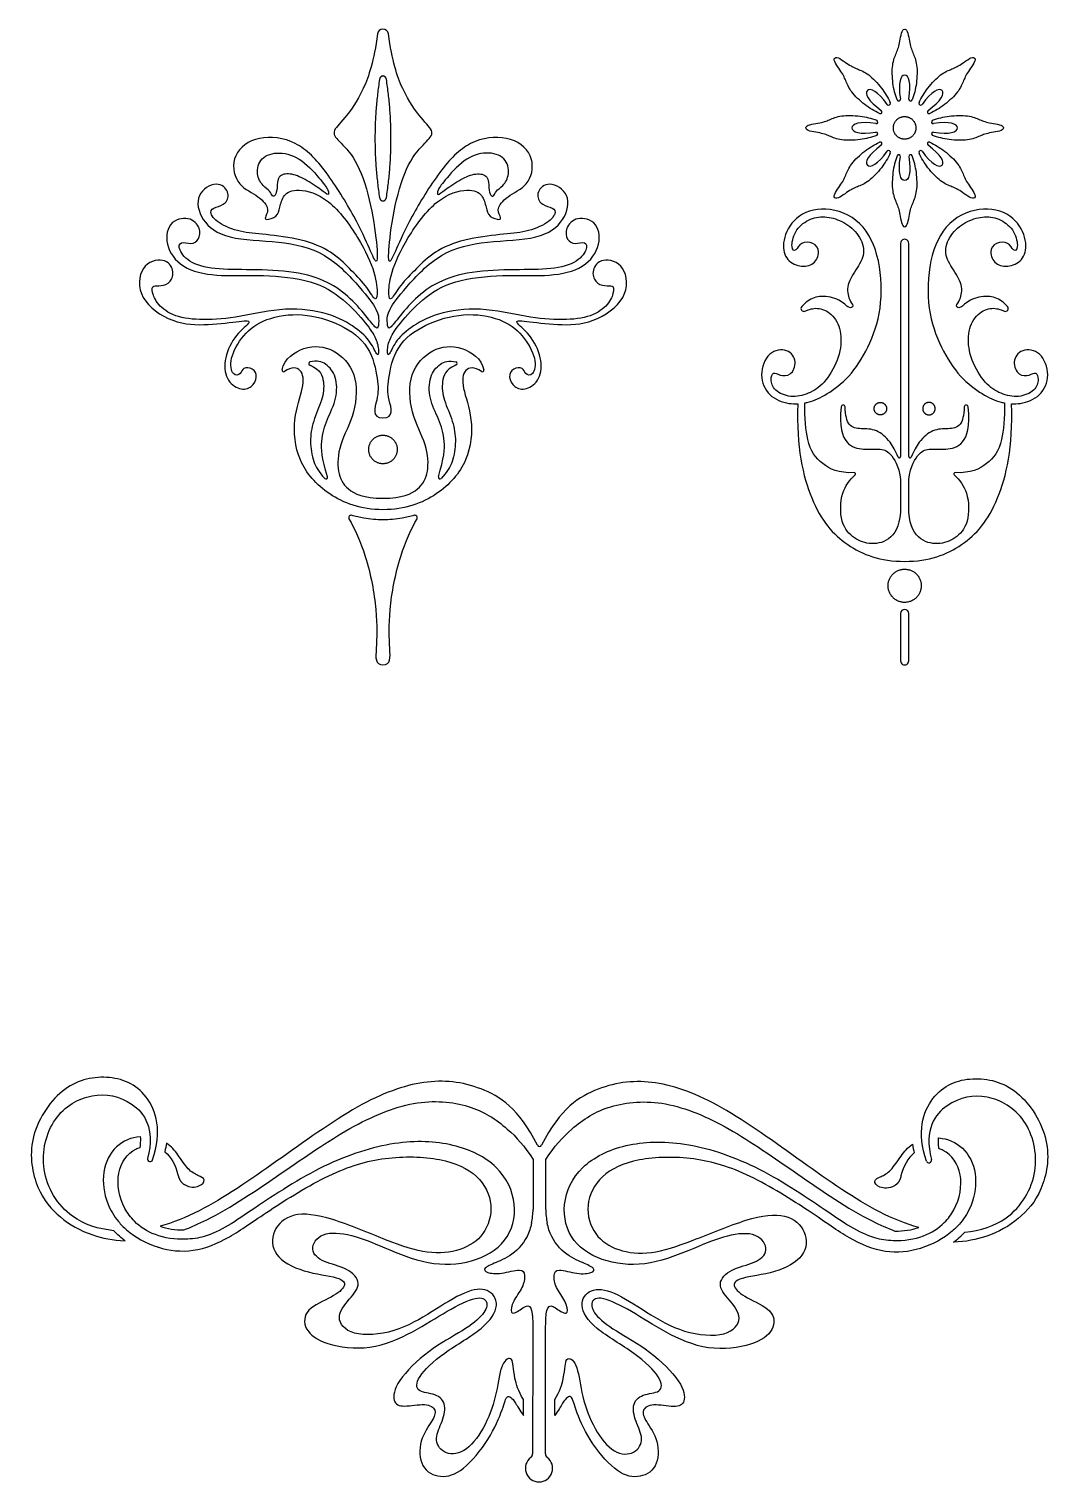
# Model space of a CAD drawing. Extents: x -103 to 101, y -110 to 99.
# Drawn here: x 70.1 to 101.14, y 5.12 to 49.3 of the extents above; entities that cross this region are included whole.
import ezdxf

# ---------------------------------------------------------------- set-up
doc = ezdxf.new("R2010")
doc.units = 0
doc.header["$MEASUREMENT"] = 0
doc.layers.add('LAYER_03', color=5, linetype='CONTINUOUS')

msp = doc.modelspace()

# ---------------------------------------------------------------- linework, layer by layer
at = {"layer": 'LAYER_03'}
for p, q in [((96.601, 42.785), (96.601, 36.3)), ((96.848, 36.3), (96.848, 42.785)), ((93.609, 40.877), (93.595, 40.862)), ((99.854, 40.862), (99.84, 40.877)), ((78.635, 39.086), (78.665, 39.073)), ((83.09, 39.086), (83.059, 39.073)), ((96.601, 35.429), (96.601, 34.762)), ((96.848, 34.762), (96.848, 35.429)), ((96.601, 31.529), (96.601, 30.09)), ((96.848, 30.09), (96.848, 31.529)), ((85.428, 14.923), (85.425, 13.408)), ((85.813, 13.407), (85.815, 14.922)), ((85.419, 9.502), (85.413, 5.979)), ((85.8, 5.979), (85.807, 9.501))]:
    msp.add_line(p, q, dxfattribs=at)
for centre, radius, start, end in [((80.862, 49.133), 0.169, 7.2381, 172.762), ((96.239, 47.039), 0.053, 215.7212, 24.8724), ((96.543, 47.165), 0.053, 200.1276, 9.2788), ((96.906, 47.165), 0.053, 170.7212, 339.8724), ((97.21, 47.039), 0.053, 155.1276, 324.2788), ((95.856, 46.478), 0.053, 260.7212, 69.8724), ((95.982, 46.782), 0.053, 245.1276, 54.2788), ((97.467, 46.782), 0.053, 125.7212, 294.8724), ((97.593, 46.478), 0.053, 110.1276, 279.2788), ((95.856, 46.115), 0.053, 290.1276, 99.2788), ((97.593, 46.115), 0.053, 80.7212, 249.8724), ((95.982, 45.811), 0.053, 305.7212, 114.8724), ((96.239, 45.554), 0.053, 335.1276, 144.2788), ((97.21, 45.554), 0.053, 35.7212, 204.8724), ((97.467, 45.811), 0.053, 65.1276, 234.2788), ((96.543, 45.428), 0.053, 350.7212, 159.8724), ((96.906, 45.428), 0.053, 20.1276, 189.2788), ((96.725, 42.785), 0.124, 359.9999, 180), ((93.659, 40.803), 0.0868, 137.5089, 293.3076), ((99.79, 40.803), 0.0868, 246.6924, 42.4911), ((77.842, 38.928), 0.0496, 167.5357, 305.0111), ((78.654, 39.131), 0.0496, 103.2772, 246.9335), ((83.07, 39.131), 0.0496, 293.0665, 76.7228), ((83.883, 38.928), 0.0496, 234.9889, 12.4643), ((94.854, 37.808), 0.0588, 2.3602, 173.4277), ((98.595, 37.808), 0.0588, 6.5723, 177.6398), ((96.562, 36.3), 0.0388, 202.288, 360), ((96.887, 36.3), 0.0388, 180, 337.712), ((95.189, 35.773), 0.0388, 310.6748, 92.91), ((98.26, 35.773), 0.0388, 87.09, 229.3252), ((79.131, 35.67), 0.0496, 223.386, 17.0017), ((82.594, 35.67), 0.0496, 162.9983, 316.614), ((79.89, 34.446), 0.0708, 73.3506, 209.6966), ((81.835, 34.446), 0.0708, 330.3034, 106.6494), ((96.725, 31.529), 0.124, 360, 180), ((96.725, 30.09), 0.124, 179.9999, 0), ((85.622, 15.395), 0.072, 206.631, 333.1825), ((73.784, 14.941), 0.0791, 166.0072, 340.7981), ((97.459, 14.902), 0.0791, 199.0154, 13.8063), ((83.46, 13.411), 1.965, 347.6447, 359.9068), ((87.778, 13.404), 1.965, 179.9068, 192.1688), ((85.606, 5.534), 0.414, 127.1109, 52.7982), ((85.269, 5.979), 0.144, 307.1109, 0.1215), ((85.944, 5.979), 0.144, 179.9068, 232.7982)]:
    msp.add_arc(centre, radius, start, end, dxfattribs=at)
for points, knots in [([(80.695, 49.154), (80.592, 48.339), (80.255, 47.334), (79.673, 46.534), (79.261, 46.162), (79.543, 45.881), (80.105, 45.302), (80.527, 43.946), (80.708, 42.533), (80.688, 42.091), (80.487, 42.543), (80.055, 43.518), (79.128, 45.038), (78.254, 45.942), (77.038, 46.103), (76.234, 45.51), (76.355, 44.564), (77.048, 44.262), (77.43, 43.86), (77.279, 43.589), (77.269, 43.468), (77.661, 43.589), (77.721, 43.86), (77.822, 44.272), (78.214, 44.483), (79.218, 44.212), (80.169, 42.927), (80.661, 41.832), (80.702, 41.169), (80.631, 41.008), (80.36, 41.501), (79.845, 42.016), (79.329, 42.54), (78.421, 42.921), (77.226, 43.066), (76.522, 43.117), (75.819, 43.388), (75.548, 43.77), (75.769, 43.89), (76.1, 43.971), (76.221, 44.352), (75.839, 44.704), (75.136, 44.312), (75.297, 43.468), (76.07, 42.885), (77.726, 42.866), (79.128, 42.562), (80.242, 41.379), (80.727, 40.718), (80.737, 40.437), (80.717, 40.105), (80.483, 40.405), (79.966, 41.05), (79.313, 41.573), (78.373, 41.924), (76.986, 41.999), (75.836, 41.968), (74.981, 42.162), (74.624, 42.61), (74.685, 42.864), (75.042, 42.742), (75.276, 42.875), (75.337, 43.241), (74.991, 43.628), (74.299, 43.455), (74.227, 42.64), (74.818, 41.948), (75.931, 41.769), (77.173, 41.84), (78.751, 41.687), (79.689, 41.103), (80.39, 40.309), (80.672, 39.891), (80.744, 39.5), (80.703, 39.291), (80.507, 39.798), (80.073, 40.206), (79.268, 40.682), (77.901, 40.868), (76.49, 40.526), (75.366, 40.435), (74.503, 40.536), (73.981, 40.927), (73.83, 41.328), (73.85, 41.529), (74.111, 41.469), (74.422, 41.589), (74.533, 41.961), (74.242, 42.372), (73.459, 42.161), (73.379, 41.088), (74.473, 40.326), (75.552, 40.286), (76.611, 40.437), (76.932, 40.437), (76.379, 40.039), (76.012, 39.295), (76.066, 38.623), (76.511, 38.3), (76.892, 38.39), (77.063, 38.731), (76.922, 39.002), (76.581, 39.022), (76.561, 38.802), (76.29, 38.721), (76.169, 39.253), (76.591, 40.016), (77.253, 40.518), (78.397, 40.698), (79.609, 40.347), (80.492, 39.685), (80.723, 38.586), (80.728, 38.091), (80.504, 37.476), (80.862, 37.476)], [1053.10614, 1053.10614, 1053.10614, 1053.10614, 1053.601703, 1054.153684, 1054.705664, 1055.257645, 1055.809625, 1056.361606, 1056.913586, 1057.465567, 1058.017547, 1058.569528, 1059.121508, 1059.673489, 1060.225469, 1060.77745, 1061.32943, 1061.881411, 1062.433391, 1062.985372, 1063.537352, 1064.089333, 1064.641313, 1065.193294, 1065.745274, 1066.297255, 1066.849235, 1067.401216, 1067.953196, 1068.505177, 1069.057157, 1069.609138, 1070.161118, 1070.713098, 1071.265079, 1071.817059, 1072.36904, 1072.92102, 1073.473001, 1074.024981, 1074.576962, 1075.128942, 1075.680923, 1076.232903, 1076.784884, 1077.336864, 1077.888845, 1078.440825, 1078.992806, 1079.544786, 1080.096767, 1080.648747, 1081.200728, 1081.752708, 1082.304689, 1082.856669, 1083.40865, 1083.96063, 1084.512611, 1085.064591, 1085.616572, 1086.168552, 1086.720533, 1087.272513, 1087.824494, 1088.376474, 1088.928455, 1089.480435, 1090.032416, 1090.584396, 1091.136377, 1091.688357, 1092.240338, 1092.792318, 1093.344299, 1093.896279, 1094.44826, 1095.00024, 1095.552221, 1096.104201, 1096.656182, 1097.208162, 1097.760143, 1098.312123, 1098.864104, 1099.416084, 1099.968065, 1100.520045, 1101.072026, 1101.624006, 1102.175987, 1102.727967, 1103.279948, 1103.831928, 1104.383909, 1104.935889, 1105.48787, 1106.03985, 1106.591831, 1107.143811, 1107.695792, 1108.247772, 1108.799753, 1109.351733, 1109.903714, 1110.455694, 1111.007675, 1111.559655, 1112.111636, 1112.663616, 1113.215597, 1113.767577, 1114.319558, 1114.871538, 1114.871538, 1114.871538, 1114.871538]), ([(80.862, 37.476), (81.22, 37.476), (80.996, 38.091), (81.002, 38.586), (81.232, 39.685), (82.115, 40.347), (83.327, 40.698), (84.471, 40.518), (85.134, 40.016), (85.555, 39.253), (85.435, 38.721), (85.164, 38.802), (85.144, 39.022), (84.803, 39.002), (84.662, 38.731), (84.833, 38.39), (85.214, 38.3), (85.659, 38.623), (85.712, 39.295), (85.346, 40.039), (84.792, 40.437), (85.114, 40.437), (86.172, 40.286), (87.252, 40.326), (88.346, 41.088), (88.266, 42.161), (87.483, 42.372), (87.192, 41.961), (87.302, 41.589), (87.613, 41.469), (87.874, 41.529), (87.894, 41.328), (87.744, 40.927), (87.222, 40.536), (86.359, 40.435), (85.235, 40.526), (83.823, 40.868), (82.456, 40.682), (81.652, 40.206), (81.217, 39.798), (81.022, 39.291), (80.98, 39.5), (81.053, 39.891), (81.335, 40.309), (82.035, 41.103), (82.974, 41.687), (84.552, 41.84), (85.794, 41.769), (86.907, 41.948), (87.497, 42.64), (87.426, 43.455), (86.734, 43.628), (86.388, 43.241), (86.449, 42.875), (86.683, 42.742), (87.039, 42.864), (87.1, 42.61), (86.744, 42.162), (85.889, 41.968), (84.738, 41.999), (83.352, 41.924), (82.411, 41.573), (81.759, 41.05), (81.242, 40.405), (81.008, 40.105), (80.988, 40.437), (80.998, 40.718), (81.483, 41.379), (82.597, 42.562), (83.999, 42.866), (85.654, 42.885), (86.428, 43.468), (86.589, 44.312), (85.886, 44.704), (85.504, 44.352), (85.624, 43.971), (85.956, 43.89), (86.177, 43.77), (85.906, 43.388), (85.202, 43.117), (84.499, 43.066), (83.304, 42.921), (82.396, 42.54), (81.88, 42.016), (81.365, 41.501), (81.093, 41.008), (81.023, 41.169), (81.063, 41.832), (81.556, 42.927), (82.506, 44.212), (83.511, 44.483), (83.903, 44.272), (84.003, 43.86), (84.064, 43.589), (84.456, 43.468), (84.446, 43.589), (84.295, 43.86), (84.677, 44.262), (85.37, 44.564), (85.491, 45.51), (84.687, 46.103), (83.471, 45.942), (82.597, 45.038), (81.67, 43.518), (81.238, 42.543), (81.037, 42.091), (81.017, 42.533), (81.197, 43.946), (81.619, 45.302), (82.182, 45.881), (82.463, 46.162), (82.051, 46.534), (81.47, 47.334), (81.133, 48.339), (81.03, 49.154)], [990.996923, 990.996923, 990.996923, 990.996923, 991.548903, 992.100884, 992.652864, 993.204845, 993.756825, 994.308806, 994.860786, 995.412767, 995.964747, 996.516728, 997.068708, 997.620689, 998.172669, 998.72465, 999.27663, 999.828611, 1000.380591, 1000.932572, 1001.484552, 1002.036533, 1002.588513, 1003.140494, 1003.692474, 1004.244455, 1004.796435, 1005.348416, 1005.900396, 1006.452377, 1007.004357, 1007.556338, 1008.108318, 1008.660299, 1009.212279, 1009.76426, 1010.31624, 1010.868221, 1011.420201, 1011.972182, 1012.524162, 1013.076143, 1013.628123, 1014.180104, 1014.732084, 1015.284065, 1015.836045, 1016.388026, 1016.940006, 1017.491987, 1018.043967, 1018.595948, 1019.147928, 1019.699909, 1020.251889, 1020.80387, 1021.35585, 1021.907831, 1022.459811, 1023.011792, 1023.563772, 1024.115753, 1024.667733, 1025.219714, 1025.771694, 1026.323675, 1026.875655, 1027.427636, 1027.979616, 1028.531597, 1029.083577, 1029.635558, 1030.187538, 1030.739519, 1031.291499, 1031.84348, 1032.39546, 1032.947441, 1033.499421, 1034.051402, 1034.603382, 1035.155363, 1035.707343, 1036.259324, 1036.811304, 1037.363285, 1037.915265, 1038.467246, 1039.019226, 1039.571207, 1040.123187, 1040.675168, 1041.227148, 1041.779129, 1042.331109, 1042.88309, 1043.43507, 1043.987051, 1044.539031, 1045.091012, 1045.642992, 1046.194972, 1046.746953, 1047.298933, 1047.850914, 1048.402894, 1048.954875, 1049.506855, 1050.058836, 1050.610816, 1051.162797, 1051.714777, 1052.266758, 1052.762322, 1052.762322, 1052.762322, 1052.762322]), ([(96.493, 47.147), (96.433, 47.31), (96.351, 47.644), (96.332, 48.255), (96.483, 48.588), (96.587, 48.876), (96.63, 49.301), (96.725, 49.301)], [94.892968, 94.892968, 94.892968, 94.892968, 95.250403, 95.623681, 95.996959, 96.370237, 96.743515, 96.743515, 96.743515, 96.743515]), ([(96.725, 49.301), (96.82, 49.301), (96.862, 48.876), (96.966, 48.588), (97.117, 48.255), (97.098, 47.644), (97.016, 47.31), (96.956, 47.147)], [96.743515, 96.743515, 96.743515, 96.743515, 97.116793, 97.490071, 97.863349, 98.236627, 98.594062, 98.594062, 98.594062, 98.594062]), ([(95.96, 46.734), (95.802, 46.807), (95.508, 46.986), (95.062, 47.404), (94.933, 47.746), (94.803, 48.024), (94.533, 48.354), (94.6, 48.421)], [94.892968, 94.892968, 94.892968, 94.892968, 95.250403, 95.623681, 95.996959, 96.370237, 96.743515, 96.743515, 96.743515, 96.743515]), ([(94.6, 48.421), (94.667, 48.488), (94.997, 48.218), (95.275, 48.088), (95.617, 47.959), (96.035, 47.513), (96.214, 47.219), (96.287, 47.061)], [96.743515, 96.743515, 96.743515, 96.743515, 97.116793, 97.490071, 97.863349, 98.236627, 98.594062, 98.594062, 98.594062, 98.594062]), ([(97.162, 47.061), (97.235, 47.219), (97.414, 47.513), (97.832, 47.959), (98.174, 48.088), (98.452, 48.218), (98.782, 48.488), (98.849, 48.421)], [92.92159, 92.92159, 92.92159, 92.92159, 93.279025, 93.652303, 94.025581, 94.398859, 94.772137, 94.772137, 94.772137, 94.772137]), ([(98.849, 48.421), (98.917, 48.354), (98.646, 48.024), (98.516, 47.746), (98.387, 47.404), (97.942, 46.986), (97.647, 46.807), (97.49, 46.734)], [94.772137, 94.772137, 94.772137, 94.772137, 95.145415, 95.518693, 95.891971, 96.265249, 96.622684, 96.622684, 96.622684, 96.622684]), ([(93.72, 46.296), (93.72, 46.391), (94.145, 46.434), (94.433, 46.538), (94.766, 46.689), (95.377, 46.67), (95.711, 46.588), (95.874, 46.528)], [96.743515, 96.743515, 96.743515, 96.743515, 97.116793, 97.490071, 97.863349, 98.236627, 98.594062, 98.594062, 98.594062, 98.594062]), ([(97.575, 46.528), (97.738, 46.588), (98.072, 46.67), (98.683, 46.689), (99.017, 46.538), (99.304, 46.434), (99.73, 46.391), (99.73, 46.296)], [92.92159, 92.92159, 92.92159, 92.92159, 93.279025, 93.652303, 94.025581, 94.398859, 94.772137, 94.772137, 94.772137, 94.772137]), ([(95.874, 46.065), (95.711, 46.005), (95.377, 45.923), (94.766, 45.904), (94.433, 46.055), (94.145, 46.159), (93.72, 46.201), (93.72, 46.296)], [94.892968, 94.892968, 94.892968, 94.892968, 95.250403, 95.623681, 95.996959, 96.370237, 96.743515, 96.743515, 96.743515, 96.743515]), ([(99.73, 46.296), (99.73, 46.201), (99.304, 46.159), (99.017, 46.055), (98.683, 45.904), (98.072, 45.923), (97.738, 46.005), (97.575, 46.065)], [94.772137, 94.772137, 94.772137, 94.772137, 95.145415, 95.518693, 95.891971, 96.265249, 96.622684, 96.622684, 96.622684, 96.622684]), ([(94.6, 44.172), (94.533, 44.239), (94.803, 44.569), (94.933, 44.847), (95.062, 45.189), (95.508, 45.607), (95.802, 45.786), (95.96, 45.859)], [94.772137, 94.772137, 94.772137, 94.772137, 95.145415, 95.518693, 95.891971, 96.265249, 96.622684, 96.622684, 96.622684, 96.622684]), ([(96.287, 45.531), (96.214, 45.374), (96.035, 45.079), (95.617, 44.634), (95.275, 44.505), (94.997, 44.375), (94.667, 44.104), (94.6, 44.172)], [92.92159, 92.92159, 92.92159, 92.92159, 93.279025, 93.652303, 94.025581, 94.398859, 94.772137, 94.772137, 94.772137, 94.772137]), ([(98.849, 44.172), (98.782, 44.104), (98.452, 44.375), (98.174, 44.505), (97.832, 44.634), (97.414, 45.079), (97.235, 45.374), (97.162, 45.531)], [94.772137, 94.772137, 94.772137, 94.772137, 95.145415, 95.518693, 95.891971, 96.265249, 96.622684, 96.622684, 96.622684, 96.622684]), ([(97.49, 45.859), (97.647, 45.786), (97.942, 45.607), (98.387, 45.189), (98.516, 44.847), (98.646, 44.569), (98.917, 44.239), (98.849, 44.172)], [92.92159, 92.92159, 92.92159, 92.92159, 93.279025, 93.652303, 94.025581, 94.398859, 94.772137, 94.772137, 94.772137, 94.772137]), ([(96.493, 45.446), (96.433, 45.283), (96.351, 44.949), (96.332, 44.338), (96.483, 44.004), (96.587, 43.717), (96.63, 43.291), (96.725, 43.291)], [92.92159, 92.92159, 92.92159, 92.92159, 93.279025, 93.652303, 94.025581, 94.398859, 94.772137, 94.772137, 94.772137, 94.772137]), ([(96.725, 43.291), (96.82, 43.291), (96.862, 43.717), (96.966, 44.004), (97.117, 44.338), (97.098, 44.949), (97.016, 45.283), (96.956, 45.446)], [94.772137, 94.772137, 94.772137, 94.772137, 95.145415, 95.518693, 95.891971, 96.265249, 96.622684, 96.622684, 96.622684, 96.622684]), ([(94.371, 38.214), (94.579, 38.341), (95.038, 38.684), (95.64, 39.59), (96.05, 40.751), (96.01, 42.311), (95.457, 43.509), (94.296, 43.959), (93.337, 43.614), (92.981, 42.85), (93.078, 42.293), (93.534, 42.043), (93.995, 42.126), (94.167, 42.54), (93.965, 42.83), (93.548, 42.839), (93.424, 42.517), (93.253, 42.609), (93.363, 43.167), (93.785, 43.535), (94.298, 43.627), (94.812, 43.483), (95.312, 43.127), (95.563, 42.534), (95.299, 42.047), (94.925, 41.516), (95.042, 41.037), (95.193, 40.878), (95.051, 40.768), (94.773, 41.088), (94.168, 41.225), (93.817, 41.074), (93.656, 40.928), (93.609, 40.877)], [1815.174988, 1815.174988, 1815.174988, 1815.174988, 1815.659525, 1816.144062, 1816.628599, 1817.113136, 1817.597673, 1818.08221, 1818.566748, 1819.051285, 1819.535822, 1820.020359, 1820.504896, 1820.989433, 1821.47397, 1821.958507, 1822.443044, 1822.927581, 1823.412118, 1823.896656, 1824.381193, 1824.86573, 1825.350267, 1825.834804, 1826.319341, 1826.803878, 1827.288415, 1827.772952, 1828.257489, 1828.742026, 1829.226563, 1829.711101, 1829.990872, 1829.990872, 1829.990872, 1829.990872]), ([(99.84, 40.877), (99.794, 40.928), (99.632, 41.074), (99.281, 41.225), (98.676, 41.088), (98.399, 40.768), (98.256, 40.878), (98.407, 41.037), (98.525, 41.516), (98.15, 42.047), (97.887, 42.534), (98.137, 43.127), (98.637, 43.483), (99.151, 43.627), (99.664, 43.535), (100.086, 43.167), (100.196, 42.609), (100.025, 42.517), (99.901, 42.839), (99.485, 42.83), (99.282, 42.54), (99.454, 42.126), (99.915, 42.043), (100.371, 42.293), (100.468, 42.85), (100.112, 43.614), (99.153, 43.959), (97.992, 43.509), (97.439, 42.311), (97.399, 40.751), (97.809, 39.59), (98.411, 38.684), (98.871, 38.341), (99.078, 38.214)], [1859.12472, 1859.12472, 1859.12472, 1859.12472, 1859.404491, 1859.889028, 1860.373565, 1860.858102, 1861.342639, 1861.827176, 1862.311713, 1862.79625, 1863.280787, 1863.765324, 1864.249861, 1864.734399, 1865.218936, 1865.703473, 1866.18801, 1866.672547, 1867.157084, 1867.641621, 1868.126158, 1868.610695, 1869.095232, 1869.579769, 1870.064307, 1870.548844, 1871.033381, 1871.517918, 1872.002455, 1872.486992, 1872.971529, 1873.456066, 1873.940603, 1873.940603, 1873.940603, 1873.940603]), ([(93.694, 40.723), (93.724, 40.737), (93.863, 40.794), (94.168, 40.852), (94.622, 40.575), (94.841, 39.979), (94.724, 39.233), (94.279, 38.493), (93.805, 38.198), (93.259, 38.073), (92.736, 38.3), (92.634, 38.664), (92.725, 38.891), (92.907, 38.766), (93.271, 38.732), (93.474, 39.194), (93.191, 39.596), (92.566, 39.527), (92.281, 38.766), (92.566, 38.118), (93.099, 37.914), (93.386, 37.901), (93.473, 37.905)], [1830.200627, 1830.200627, 1830.200627, 1830.200627, 1830.353548, 1830.838085, 1831.322622, 1831.807159, 1832.291697, 1832.776234, 1833.260771, 1833.745308, 1834.229845, 1834.714382, 1835.198919, 1835.683456, 1836.167993, 1836.65253, 1837.137067, 1837.621605, 1838.106142, 1838.590679, 1839.075216, 1839.291394, 1839.291394, 1839.291394, 1839.291394]), ([(99.976, 37.905), (100.063, 37.901), (100.35, 37.914), (100.883, 38.118), (101.168, 38.766), (100.883, 39.527), (100.258, 39.596), (99.975, 39.194), (100.179, 38.732), (100.542, 38.766), (100.724, 38.891), (100.815, 38.664), (100.713, 38.3), (100.19, 38.073), (99.644, 38.198), (99.17, 38.493), (98.725, 39.233), (98.609, 39.979), (98.827, 40.575), (99.281, 40.852), (99.586, 40.794), (99.725, 40.737), (99.756, 40.723)], [1849.824197, 1849.824197, 1849.824197, 1849.824197, 1850.040375, 1850.524912, 1851.00945, 1851.493987, 1851.978524, 1852.463061, 1852.947598, 1853.432135, 1853.916672, 1854.401209, 1854.885746, 1855.370283, 1855.85482, 1856.339357, 1856.823895, 1857.308432, 1857.792969, 1858.277506, 1858.762043, 1858.914964, 1858.914964, 1858.914964, 1858.914964]), ([(77.793, 38.938), (77.87, 39.285), (78.512, 39.715), (79.375, 39.624), (80.104, 38.872), (80.045, 37.614), (79.492, 36.638), (79.467, 35.806), (79.718, 35.296), (80.272, 35.034), (80.862, 35.034)], [231.477423, 231.477423, 231.477423, 231.477423, 232.123927, 232.844737, 233.565547, 234.286356, 235.007166, 235.727976, 236.448786, 237.169596, 237.169596, 237.169596, 237.169596]), ([(80.862, 35.034), (81.453, 35.034), (82.007, 35.296), (82.258, 35.806), (82.232, 36.638), (81.68, 37.614), (81.621, 38.872), (82.35, 39.624), (83.212, 39.715), (83.855, 39.285), (83.932, 38.938)], [237.169596, 237.169596, 237.169596, 237.169596, 237.890406, 238.611215, 239.332025, 240.052835, 240.773645, 241.494455, 242.215265, 242.861768, 242.861768, 242.861768, 242.861768]), ([(80.862, 34.685), (80.189, 34.685), (79.135, 35.084), (78.219, 36.156), (78.105, 37.485), (78.481, 38.437), (78.425, 38.979), (78.09, 39.041), (77.87, 38.887)], [226.651272, 226.651272, 226.651272, 226.651272, 227.457778, 228.264284, 229.07079, 229.877296, 230.683802, 231.393444, 231.393444, 231.393444, 231.393444]), ([(79.178, 35.684), (79.001, 36.263), (78.958, 36.825), (79.153, 37.435), (79.48, 38.068), (79.456, 38.756), (79.161, 39.133), (78.86, 39.231), (78.643, 39.18)], [63.714484, 63.714484, 63.714484, 63.714484, 64.201317, 64.739109, 65.2769, 65.814692, 66.352483, 66.811377, 66.811377, 66.811377, 66.811377]), ([(78.665, 39.073), (78.957, 38.949), (79.094, 38.571), (79.032, 38.038), (78.717, 37.359), (78.633, 36.774), (78.713, 36.168), (78.904, 35.838), (79.095, 35.636)], [60.83255, 60.83255, 60.83255, 60.83255, 61.311811, 61.791071, 62.270332, 62.749593, 63.228853, 63.620645, 63.620645, 63.620645, 63.620645]), ([(83.855, 38.887), (83.634, 39.041), (83.3, 38.979), (83.243, 38.437), (83.619, 37.485), (83.505, 36.156), (82.59, 35.084), (81.535, 34.685), (80.862, 34.685)], [242.945747, 242.945747, 242.945747, 242.945747, 243.65539, 244.461896, 245.268401, 246.074907, 246.881413, 247.687919, 247.687919, 247.687919, 247.687919]), ([(82.547, 35.684), (82.724, 36.263), (82.767, 36.825), (82.571, 37.435), (82.245, 38.068), (82.268, 38.756), (82.564, 39.133), (82.865, 39.231), (83.082, 39.18)], [63.714484, 63.714484, 63.714484, 63.714484, 64.201317, 64.739109, 65.2769, 65.814692, 66.352483, 66.811377, 66.811377, 66.811377, 66.811377]), ([(83.059, 39.073), (82.768, 38.949), (82.631, 38.571), (82.692, 38.038), (83.008, 37.359), (83.092, 36.774), (83.012, 36.168), (82.821, 35.838), (82.63, 35.636)], [60.83255, 60.83255, 60.83255, 60.83255, 61.311811, 61.791071, 62.270332, 62.749593, 63.228853, 63.620645, 63.620645, 63.620645, 63.620645]), ([(93.686, 37.932), (93.721, 37.939), (93.944, 37.991), (94.164, 38.088), (94.371, 38.214)], [1814.6011528, 1814.6011528, 1814.6011528, 1814.6011528, 1814.6904508, 1815.1749879, 1815.1749879, 1815.1749879, 1815.1749879]), ([(99.078, 38.214), (99.286, 38.088), (99.505, 37.991), (99.728, 37.939), (99.763, 37.932)], [1873.9406033, 1873.9406033, 1873.9406033, 1873.9406033, 1874.4251403, 1874.5144384, 1874.5144384, 1874.5144384, 1874.5144384]), ([(93.473, 37.905), (93.425, 36.592), (93.854, 34.731), (94.899, 33.519), (95.983, 33.113), (96.725, 33.113)], [1839.291394, 1839.291394, 1839.291394, 1839.291394, 1840.969783, 1842.763789, 1844.557796, 1844.557796, 1844.557796, 1844.557796]), ([(95.188, 35.812), (94.719, 35.788), (94.143, 36.074), (93.753, 36.625), (93.684, 37.463), (93.686, 37.932)], [1812.015562, 1812.015562, 1812.015562, 1812.015562, 1812.896538, 1813.854723, 1814.601153, 1814.601153, 1814.601153, 1814.601153]), ([(94.795, 37.815), (94.725, 37.209), (94.932, 36.61), (95.479, 36.502), (96.027, 36.557), (96.301, 36.426), (96.601, 35.911), (96.601, 35.429)], [1804.776171, 1804.776171, 1804.776171, 1804.776171, 1805.337067, 1805.93459, 1806.532113, 1807.129635, 1807.727158, 1807.727158, 1807.727158, 1807.727158]), ([(96.526, 36.285), (96.449, 36.474), (96.266, 36.797), (95.874, 37.149), (95.392, 37.138), (95.016, 37.18), (94.923, 37.55), (94.912, 37.811)], [1802.52154, 1802.52154, 1802.52154, 1802.52154, 1802.8688, 1803.328156, 1803.787513, 1804.246869, 1804.64054, 1804.64054, 1804.64054, 1804.64054]), ([(96.725, 33.113), (97.467, 33.113), (98.55, 33.519), (99.596, 34.731), (100.024, 36.592), (99.976, 37.905)], [1844.557796, 1844.557796, 1844.557796, 1844.557796, 1846.351802, 1848.145809, 1849.824197, 1849.824197, 1849.824197, 1849.824197]), ([(96.848, 35.429), (96.848, 35.911), (97.148, 36.426), (97.422, 36.557), (97.97, 36.502), (98.517, 36.61), (98.724, 37.209), (98.654, 37.815)], [1881.388433, 1881.388433, 1881.388433, 1881.388433, 1881.985956, 1882.583479, 1883.181001, 1883.778524, 1884.33942, 1884.33942, 1884.33942, 1884.33942]), ([(98.537, 37.811), (98.526, 37.55), (98.433, 37.18), (98.057, 37.138), (97.575, 37.149), (97.183, 36.797), (97, 36.474), (96.923, 36.285)], [1884.475051, 1884.475051, 1884.475051, 1884.475051, 1884.868722, 1885.328079, 1885.787435, 1886.246792, 1886.594051, 1886.594051, 1886.594051, 1886.594051]), ([(99.763, 37.932), (99.765, 37.463), (99.696, 36.625), (99.306, 36.074), (98.731, 35.788), (98.262, 35.812)], [1874.514438, 1874.514438, 1874.514438, 1874.514438, 1875.260869, 1876.219053, 1877.100029, 1877.100029, 1877.100029, 1877.100029]), ([(96.601, 34.762), (96.601, 34.303), (96.35, 33.737), (95.691, 33.606), (95.187, 33.778), (94.752, 34.25), (94.766, 35.194), (95.047, 35.599), (95.215, 35.744)], [1808.241861, 1808.241861, 1808.241861, 1808.241861, 1808.875367, 1809.508873, 1810.142378, 1810.775884, 1811.409389, 1811.941088, 1811.941088, 1811.941088, 1811.941088]), ([(98.234, 35.744), (98.402, 35.599), (98.683, 35.194), (98.697, 34.25), (98.262, 33.778), (97.758, 33.606), (97.099, 33.737), (96.848, 34.303), (96.848, 34.762)], [1877.174503, 1877.174503, 1877.174503, 1877.174503, 1877.706202, 1878.339708, 1878.973213, 1879.606719, 1880.240224, 1880.87373, 1880.87373, 1880.87373, 1880.87373]), ([(80.862, 34.379), (80.667, 34.379), (80.345, 34.405), (80.031, 34.478), (79.91, 34.514)], [74.1304544, 74.1304544, 74.1304544, 74.1304544, 74.5449663, 74.8121154, 74.8121154, 74.8121154, 74.8121154]), ([(81.815, 34.514), (81.694, 34.478), (81.38, 34.405), (81.058, 34.379), (80.862, 34.379)], [81.8858227, 81.8858227, 81.8858227, 81.8858227, 82.1529719, 82.5674837, 82.5674837, 82.5674837, 82.5674837]), ([(79.828, 34.411), (80, 34.11), (80.4, 33.235), (80.707, 31.545), (80.657, 30.387), (80.621, 29.966), (80.862, 29.966)], [74.9311, 74.9311, 74.9311, 74.9311, 75.677904, 76.568259, 77.458614, 78.348969, 78.348969, 78.348969, 78.348969]), ([(80.862, 29.966), (81.104, 29.966), (81.067, 30.387), (81.018, 31.545), (81.325, 33.235), (81.725, 34.11), (81.897, 34.411)], [78.348969, 78.348969, 78.348969, 78.348969, 79.239324, 80.129679, 81.020034, 81.766838, 81.766838, 81.766838, 81.766838]), ([(73.859, 14.915), (74.162, 15.785), (73.775, 17.069), (72.479, 17.562), (71.044, 17.216), (70.001, 15.551), (70.302, 13.957), (71.022, 13.132), (71.868, 12.633), (72.65, 12.464), (73.023, 12.452)], [160.016423, 160.016423, 160.016423, 160.016423, 160.701001, 161.403713, 162.106426, 162.809138, 163.51185, 164.214563, 164.917275, 165.417083, 165.417083, 165.417083, 165.417083]), ([(85.558, 15.362), (84.995, 16.485), (83.804, 17.235), (82.148, 17.414), (80.185, 16.707), (77.602, 14.845), (75.581, 13.441), (74.468, 13), (74.083, 12.895)], [652.643309, 652.643309, 652.643309, 652.643309, 653.480361, 654.349234, 655.218107, 656.08698, 656.955853, 657.438872, 657.438872, 657.438872, 657.438872]), ([(97.153, 12.858), (96.768, 12.963), (95.657, 13.408), (93.64, 14.819), (91.064, 16.689), (89.103, 17.402), (87.446, 17.229), (86.253, 16.483), (85.686, 15.362)], [682.669308, 682.669308, 682.669308, 682.669308, 683.152327, 684.0212, 684.890073, 685.758946, 686.627819, 687.46487, 687.46487, 687.46487, 687.46487]), ([(97.384, 14.876), (97.084, 15.748), (97.475, 17.031), (98.772, 17.519), (100.206, 17.169), (101.244, 15.5), (100.937, 13.907), (100.215, 13.085), (99.367, 12.588), (98.585, 12.422), (98.212, 12.411)], [160.016423, 160.016423, 160.016423, 160.016423, 160.701001, 161.403714, 162.106426, 162.809138, 163.51185, 164.214563, 164.917275, 165.417083, 165.417083, 165.417083, 165.417083]), ([(72.68, 12.76), (72.209, 12.804), (71.189, 13.141), (70.333, 14.6), (70.763, 16.309), (72.017, 17.019), (73.263, 16.79), (73.94, 15.893), (73.707, 14.96)], [154.942818, 154.942818, 154.942818, 154.942818, 155.587077, 156.45595, 157.324823, 158.193696, 159.062569, 159.91591, 159.91591, 159.91591, 159.91591]), ([(98.556, 12.718), (99.027, 12.76), (100.048, 13.094), (100.909, 14.551), (100.485, 16.26), (99.233, 16.975), (97.986, 16.75), (97.306, 15.855), (97.536, 14.921)], [165.609371, 165.609371, 165.609371, 165.609371, 166.25363, 167.122503, 167.991376, 168.860249, 169.729122, 170.582463, 170.582463, 170.582463, 170.582463]), ([(74.806, 12.785), (75.031, 12.87), (75.984, 13.284), (77.82, 14.536), (79.874, 15.968), (81.833, 16.79), (83.556, 16.63), (84.59, 15.968), (85.178, 15.324), (85.428, 14.923)], [657.7636, 657.7636, 657.7636, 657.7636, 657.991501, 658.694213, 659.396925, 660.099638, 660.80235, 661.505062, 662.062521, 662.062521, 662.062521, 662.062521]), ([(85.815, 14.922), (86.067, 15.322), (86.657, 15.964), (87.693, 16.623), (89.416, 16.778), (91.372, 15.949), (93.422, 14.511), (95.254, 13.253), (96.205, 12.835), (96.43, 12.75)], [678.045659, 678.045659, 678.045659, 678.045659, 678.603117, 679.305829, 680.008542, 680.711254, 681.413966, 682.116679, 682.344579, 682.344579, 682.344579, 682.344579]), ([(73.493, 15.62), (73.488, 15.62), (73.223, 15.601), (72.701, 15.395), (72.282, 14.572), (72.406, 13.665), (72.68, 13.203), (72.818, 13.038)], [673.966996, 673.966996, 673.966996, 673.966996, 673.974365, 674.362391, 674.750416, 675.138442, 675.390659, 675.390659, 675.390659, 675.390659]), ([(73.48, 15.294), (73.484, 15.325), (73.496, 15.433), (73.498, 15.543), (73.493, 15.62)], [713.316676, 713.316676, 713.316676, 713.316676, 713.3555026, 713.4527714, 713.4527714, 713.4527714, 713.4527714]), ([(85.133, 7.625), (84.971, 7.883), (84.811, 8.438), (84.841, 8.981), (84.444, 8.791), (84.347, 7.854), (84.012, 6.839), (83.409, 6.003), (82.737, 5.917), (82.391, 6.381), (82.646, 6.888), (82.822, 7.476), (82.489, 7.826), (81.869, 7.827), (81.854, 8.271), (82.645, 9.041), (83.998, 9.796), (84.444, 10.52), (84.09, 11.034), (83.388, 10.962), (82.375, 10.3), (81.231, 9.626), (79.847, 9.531), (79.382, 10.128), (79.849, 10.69), (80.252, 11.156), (79.802, 11.64), (79.03, 11.786), (78.596, 12.157), (78.957, 12.748), (79.901, 12.669), (80.849, 12.266), (82.246, 11.685), (83.598, 11.753), (84.69, 12.377), (84.996, 13.557), (84.444, 14.775), (83.05, 15.457), (81.279, 15.531), (79.095, 14.858), (76.802, 13.354), (75.763, 12.61), (75.052, 12.505), (74.861, 12.499)], [693.780554, 693.780554, 693.780554, 693.780554, 694.049456, 694.495761, 694.942066, 695.388371, 695.834675, 696.28098, 696.727285, 697.17359, 697.619895, 698.066199, 698.512504, 698.958809, 699.405114, 699.851419, 700.297723, 700.744028, 701.190333, 701.636638, 702.082943, 702.529247, 702.975552, 703.421857, 703.868162, 704.314467, 704.760771, 705.207076, 705.653381, 706.099686, 706.545991, 706.992295, 707.4386, 707.884905, 708.33121, 708.777515, 709.223819, 709.670124, 710.116429, 710.562734, 711.009039, 711.455343, 711.620546, 711.620546, 711.620546, 711.620546]), ([(86.086, 7.623), (86.249, 7.881), (86.411, 8.435), (86.383, 8.979), (86.779, 8.787), (86.873, 7.85), (87.205, 6.833), (87.805, 5.995), (88.477, 5.907), (88.824, 6.37), (88.571, 6.879), (88.397, 7.467), (88.731, 7.815), (89.35, 7.814), (89.367, 8.259), (88.579, 9.032), (87.228, 9.791), (86.785, 10.516), (87.14, 11.029), (87.842, 10.955), (88.853, 10.289), (89.994, 9.611), (91.378, 9.513), (91.846, 10.107), (91.38, 10.671), (90.978, 11.139), (91.43, 11.621), (92.202, 11.764), (92.638, 12.134), (92.279, 12.727), (91.335, 12.651), (90.385, 12.25), (88.986, 11.675), (87.634, 11.747), (86.544, 12.374), (86.242, 13.555), (86.799, 14.771), (88.195, 15.448), (89.966, 15.517), (92.147, 14.837), (94.436, 13.325), (95.473, 12.578), (96.183, 12.471), (96.374, 12.464)], [693.780554, 693.780554, 693.780554, 693.780554, 694.049456, 694.495761, 694.942066, 695.388371, 695.834675, 696.28098, 696.727285, 697.17359, 697.619895, 698.066199, 698.512504, 698.958809, 699.405114, 699.851419, 700.297723, 700.744028, 701.190333, 701.636638, 702.082943, 702.529247, 702.975552, 703.421857, 703.868162, 704.314467, 704.760771, 705.207076, 705.653381, 706.099686, 706.545991, 706.992295, 707.4386, 707.884905, 708.33121, 708.777515, 709.223819, 709.670124, 710.116429, 710.562734, 711.009039, 711.455343, 711.620546, 711.620546, 711.620546, 711.620546]), ([(97.765, 15.255), (97.76, 15.286), (97.749, 15.394), (97.747, 15.503), (97.752, 15.581)], [673.8309003, 673.8309003, 673.8309003, 673.8309003, 673.8697269, 673.9669957, 673.9669957, 673.9669957, 673.9669957]), ([(97.752, 15.581), (97.757, 15.581), (98.022, 15.561), (98.543, 15.353), (98.96, 14.529), (98.833, 13.622), (98.557, 13.161), (98.419, 12.996)], [673.966996, 673.966996, 673.966996, 673.966996, 673.974365, 674.362391, 674.750416, 675.138442, 675.390659, 675.390659, 675.390659, 675.390659]), ([(73.307, 13.046), (73.19, 13.163), (72.859, 13.615), (72.701, 14.566), (73.124, 15.157), (73.433, 15.281), (73.48, 15.294)], [712.166086, 712.166086, 712.166086, 712.166086, 712.347953, 712.794258, 713.240562, 713.316676, 713.316676, 713.316676, 713.316676]), ([(74.032, 12.259), (74.374, 12.152), (75.103, 12.071), (76.199, 12.519), (77.258, 13.298), (79.286, 14.561), (80.9, 15.043), (82.696, 15.002), (83.815, 14.477), (84.265, 13.537), (83.974, 12.599), (83.252, 12.132), (82.24, 12.024), (81.049, 12.423), (79.226, 13.202), (78.071, 13.349), (77.463, 12.773), (77.479, 11.997), (78.421, 11.477), (79.608, 11.352), (79.779, 11.095), (79.362, 10.741), (78.469, 10.388), (78.431, 9.752), (79.054, 9.286), (80.485, 9.088), (81.807, 9.673), (82.823, 10.344), (83.774, 10.805), (84.072, 10.623), (83.98, 10.235), (83.345, 9.731), (82.244, 9.151), (81.22, 8.143), (81.142, 7.522), (81.446, 7.378), (82.197, 7.532), (82.508, 7.324), (82.391, 7.001), (81.95, 6.407), (81.974, 5.526), (82.608, 5.202), (83.281, 5.408), (84.124, 6.416), (84.54, 7.412), (84.618, 7.8), (84.828, 7.657), (85.017, 7.304), (85.132, 7.139)], [675.923975, 675.923975, 675.923975, 675.923975, 676.302518, 676.690544, 677.07857, 677.466595, 677.854621, 678.242646, 678.630672, 679.018697, 679.406723, 679.794748, 680.182774, 680.570799, 680.958825, 681.34685, 681.734876, 682.122902, 682.510927, 682.898953, 683.286978, 683.675004, 684.063029, 684.451055, 684.83908, 685.227106, 685.615131, 686.003157, 686.391182, 686.779208, 687.167234, 687.555259, 687.943285, 688.33131, 688.719336, 689.107361, 689.495387, 689.883412, 690.271438, 690.659463, 691.047489, 691.435514, 691.82354, 692.211566, 692.599591, 692.987617, 693.375642, 693.578311, 693.578311, 693.578311, 693.578311]), ([(74.825, 14.162), (74.989, 14.062), (75.321, 14.087), (75.494, 14.325), (75.244, 14.432), (74.937, 14.593), (74.657, 15.049), (74.427, 15.325), (74.278, 15.424)], [57.908306, 57.908306, 57.908306, 57.908306, 58.296331, 58.684357, 59.072382, 59.460408, 59.848433, 60.179277, 60.179277, 60.179277, 60.179277]), ([(96.416, 14.127), (96.251, 14.028), (95.919, 14.054), (95.747, 14.292), (95.997, 14.399), (96.305, 14.558), (96.586, 15.013), (96.817, 15.288), (96.967, 15.387)], [54.130887, 54.130887, 54.130887, 54.130887, 54.518913, 54.906938, 55.294964, 55.68299, 56.071015, 56.401859, 56.401859, 56.401859, 56.401859]), ([(97.93, 13.006), (98.047, 13.123), (98.379, 13.573), (98.541, 14.524), (98.12, 15.116), (97.811, 15.241), (97.765, 15.255)], [712.166086, 712.166086, 712.166086, 712.166086, 712.347953, 712.794258, 713.240562, 713.316676, 713.316676, 713.316676, 713.316676]), ([(97.202, 12.221), (96.86, 12.116), (96.13, 12.037), (95.036, 12.488), (93.98, 13.271), (91.956, 14.54), (90.343, 15.028), (88.547, 14.993), (87.426, 14.471), (86.973, 13.533), (87.261, 12.593), (87.982, 12.124), (88.993, 12.013), (90.186, 12.408), (92.011, 13.181), (93.167, 13.324), (93.773, 12.747), (93.754, 11.97), (92.81, 11.453), (91.624, 11.333), (91.452, 11.076), (91.867, 10.721), (92.76, 10.365), (92.795, 9.728), (92.171, 9.265), (90.739, 9.071), (89.419, 9.661), (88.405, 10.335), (87.455, 10.799), (87.157, 10.618), (87.247, 10.23), (87.881, 9.724), (88.98, 9.14), (90, 8.128), (90.077, 7.507), (89.772, 7.364), (89.022, 7.521), (88.711, 7.314), (88.827, 6.991), (89.266, 6.395), (89.238, 5.515), (88.604, 5.192), (87.931, 5.4), (87.091, 6.411), (86.679, 7.408), (86.602, 7.797), (86.391, 7.654), (86.201, 7.302), (86.085, 7.138)], [675.923975, 675.923975, 675.923975, 675.923975, 676.302518, 676.690544, 677.07857, 677.466595, 677.854621, 678.242646, 678.630672, 679.018697, 679.406723, 679.794748, 680.182774, 680.570799, 680.958825, 681.34685, 681.734876, 682.122902, 682.510927, 682.898953, 683.286978, 683.675004, 684.063029, 684.451055, 684.83908, 685.227106, 685.615131, 686.003157, 686.391183, 686.779208, 687.167234, 687.555259, 687.943285, 688.33131, 688.719336, 689.107361, 689.495387, 689.883412, 690.271438, 690.659463, 691.047489, 691.435515, 691.82354, 692.211566, 692.599591, 692.987617, 693.375642, 693.578311, 693.578311, 693.578311, 693.578311]), ([(72.818, 13.038), (72.892, 12.949), (73.212, 12.626), (73.665, 12.375), (74.023, 12.262), (74.032, 12.259)], [675.3906592, 675.3906592, 675.3906592, 675.3906592, 675.5264674, 675.9144929, 675.9239751, 675.9239751, 675.9239751, 675.9239751]), ([(74.861, 12.499), (74.536, 12.487), (73.912, 12.586), (73.475, 12.876), (73.307, 13.046)], [711.6205459, 711.6205459, 711.6205459, 711.6205459, 711.9016481, 712.166086, 712.166086, 712.166086, 712.166086]), ([(85.38, 12.991), (85.365, 12.923), (85.283, 12.562), (84.866, 12.03), (84.262, 11.777), (83.9, 11.621), (83.984, 11.476), (84.443, 11.427), (85.095, 11.631), (85.191, 11.426), (85.137, 11.043), (84.79, 10.61), (84.72, 10.212), (84.928, 10.264), (85.31, 10.575), (85.396, 10.329), (85.416, 10.067), (85.419, 9.721)], [662.868638, 662.868638, 662.868638, 662.868638, 662.943921, 663.251856, 663.559792, 663.867727, 664.175662, 664.483598, 664.791533, 665.099468, 665.407404, 665.715339, 666.023274, 666.33121, 666.639145, 666.94708, 667.100976, 667.100976, 667.100976, 667.100976]), ([(85.807, 9.72), (85.812, 10.066), (85.832, 10.329), (85.919, 10.574), (86.299, 10.261), (86.507, 10.209), (86.439, 10.608), (86.093, 11.041), (86.04, 11.424), (86.137, 11.629), (86.789, 11.423), (87.248, 11.47), (87.332, 11.615), (86.97, 11.773), (86.367, 12.027), (85.952, 12.561), (85.872, 12.922), (85.857, 12.99)], [673.007204, 673.007204, 673.007204, 673.007204, 673.161099, 673.469034, 673.77697, 674.084905, 674.39284, 674.700775, 675.008711, 675.316646, 675.624581, 675.932517, 676.240452, 676.548387, 676.856323, 677.164258, 677.239541, 677.239541, 677.239541, 677.239541]), ([(96.374, 12.464), (96.699, 12.451), (97.323, 12.548), (97.761, 12.837), (97.93, 13.006)], [711.6205459, 711.6205459, 711.6205459, 711.6205459, 711.9016481, 712.166086, 712.166086, 712.166086, 712.166086]), ([(98.419, 12.996), (98.344, 12.908), (98.024, 12.586), (97.57, 12.337), (97.211, 12.224), (97.202, 12.221)], [675.3906592, 675.3906592, 675.3906592, 675.3906592, 675.5264674, 675.9144929, 675.9239751, 675.9239751, 675.9239751, 675.9239751]), ([(73.023, 12.452), (73.013, 12.46), (72.936, 12.518), (72.819, 12.618), (72.719, 12.717), (72.68, 12.76)], [154.75053, 154.75053, 154.75053, 154.75053, 154.7671909, 154.8701251, 154.9428183, 154.9428183, 154.9428183, 154.9428183]), ([(98.212, 12.411), (98.222, 12.419), (98.299, 12.477), (98.417, 12.576), (98.516, 12.675), (98.556, 12.718)], [165.4170826, 165.4170826, 165.4170826, 165.4170826, 165.4337435, 165.5366777, 165.6093709, 165.6093709, 165.6093709, 165.6093709])]:
    msp.add_open_spline(points, degree=3, knots=knots, dxfattribs=at)
for points, weights in [([(80.758, 47.77), (80.477, 45.974), (80.758, 44.178)], [1, 0.982849011381, 1]), ([(80.967, 44.178), (81.247, 45.974), (80.967, 47.77)], [1, 0.982849014013, 1])]:
    msp.add_rational_spline(points, weights, degree=2, dxfattribs=at)
for points, weights, knots in [([(80.967, 47.77), (80.951, 47.874), (80.862, 47.874), (80.774, 47.874), (80.758, 47.77)], [1, 0.769549588122, 1, 0.769549588122, 1], [72.9851047, 72.9851047, 72.9851047, 73.1328407, 73.1328407, 73.2805766, 73.2805766, 73.2805766]), ([(97.049, 46.182), (97.164, 46.506), (96.839, 46.621), (96.515, 46.736), (96.4, 46.411), (96.285, 46.087), (96.61, 45.972), (96.934, 45.857), (97.049, 46.182)], [1, 0.707106781187, 1, 0.707106781187, 1, 0.707106781187, 1, 0.707106781187, 1], [0, 0, 0, 0.417808, 0.417808, 0.835617, 0.835617, 1.253425, 1.253425, 1.671234, 1.671234, 1.671234]), ([(80.758, 44.178), (80.774, 44.074), (80.862, 44.074), (80.951, 44.074), (80.967, 44.178)], [1, 0.769549245071, 1, 0.769549245071, 1], [69.6761134, 69.6761134, 69.6761134, 69.8238493, 69.8238493, 69.9715852, 69.9715852, 69.9715852]), ([(96.004, 37.57), (96.192, 37.587), (96.175, 37.775), (96.158, 37.964), (95.97, 37.947), (95.781, 37.93), (95.798, 37.741), (95.815, 37.553), (96.004, 37.57)], [1, 0.707106781187, 1, 0.707106781187, 1, 0.707106781187, 1, 0.707106781187, 1], [0, 0, 0, 0.2298083, 0.2298083, 0.4596166, 0.4596166, 0.6894248, 0.6894248, 0.9192331, 0.9192331, 0.9192331]), ([(97.445, 37.57), (97.257, 37.587), (97.274, 37.775), (97.291, 37.964), (97.48, 37.947), (97.668, 37.93), (97.651, 37.741), (97.634, 37.553), (97.445, 37.57)], [1, 0.707106781187, 1, 0.707106781187, 1, 0.707106781187, 1, 0.707106781187, 1], [0, 0, 0, 0.2298083, 0.2298083, 0.4596166, 0.4596166, 0.6894248, 0.6894248, 0.9192331, 0.9192331, 0.9192331]), ([(81.291, 36.45), (81.358, 36.878), (80.929, 36.945), (80.5, 37.012), (80.433, 36.583), (80.367, 36.154), (80.796, 36.087), (81.224, 36.021), (81.291, 36.45)], [1, 0.707106781187, 1, 0.707106781187, 1, 0.707106781187, 1, 0.707106781187, 1], [0, 0, 0, 0.481436, 0.481436, 0.962872, 0.962872, 1.444307, 1.444307, 1.925743, 1.925743, 1.925743]), ([(97.221, 32.283), (97.309, 32.78), (96.812, 32.868), (96.315, 32.955), (96.228, 32.458), (96.14, 31.962), (96.637, 31.874), (97.134, 31.786), (97.221, 32.283)], [1, 0.707106781187, 1, 0.707106781187, 1, 0.707106781187, 1, 0.707106781187, 1], [0, 0, 0, 0.612098, 0.612098, 1.224195, 1.224195, 1.836293, 1.836293, 2.44839, 2.44839, 2.44839])]:
    msp.add_rational_spline(points, weights, degree=2, knots=knots, dxfattribs=at)
for points, degree in [([(96.725, 47.901), (96.603, 47.901), (96.514, 47.669), (96.595, 47.174)], 3), ([(96.854, 47.174), (96.935, 47.669), (96.846, 47.901), (96.725, 47.901)], 3), ([(95.59, 47.431), (95.504, 47.345), (95.605, 47.118), (96.013, 46.825)], 3), ([(96.196, 47.008), (95.903, 47.416), (95.676, 47.517), (95.59, 47.431)], 3), ([(97.86, 47.431), (97.773, 47.517), (97.546, 47.416), (97.253, 47.008)], 3), ([(97.436, 46.825), (97.844, 47.118), (97.946, 47.345), (97.86, 47.431)], 3), ([(95.847, 46.426), (95.352, 46.507), (95.12, 46.418), (95.12, 46.296)], 3), ([(98.33, 46.296), (98.33, 46.418), (98.097, 46.507), (97.602, 46.426)], 3), ([(95.12, 46.296), (95.12, 46.175), (95.352, 46.086), (95.847, 46.167)], 3), ([(97.602, 46.167), (98.097, 46.086), (98.33, 46.175), (98.33, 46.296)], 3), ([(78.969, 44.715), (78.834, 44.879), (78.405, 45.377), (77.701, 45.598), (77.114, 45.414), (76.991, 44.875), (77.218, 44.508), (77.444, 44.379), (77.493, 44.202), (77.585, 44.22), (77.658, 44.447), (77.64, 44.857), (78.032, 44.936), (78.485, 44.753), (79.012, 44.398), (79.218, 44.212), (79.214, 44.391), (79.103, 44.551), (78.969, 44.715)], 3), ([(82.756, 44.715), (82.891, 44.879), (83.319, 45.377), (84.023, 45.598), (84.611, 45.414), (84.734, 44.875), (84.507, 44.508), (84.28, 44.379), (84.232, 44.202), (84.14, 44.22), (84.066, 44.447), (84.085, 44.857), (83.693, 44.936), (83.24, 44.753), (82.713, 44.398), (82.506, 44.212), (82.511, 44.391), (82.621, 44.551), (82.756, 44.715)], 3), ([(96.013, 45.768), (95.605, 45.475), (95.504, 45.248), (95.59, 45.161)], 3), ([(95.59, 45.161), (95.676, 45.075), (95.903, 45.177), (96.196, 45.585)], 3), ([(97.253, 45.585), (97.546, 45.177), (97.773, 45.075), (97.86, 45.161)], 3), ([(97.86, 45.161), (97.946, 45.248), (97.844, 45.475), (97.436, 45.768)], 3), ([(96.725, 44.691), (96.603, 44.691), (96.514, 44.924), (96.595, 45.419)], 3), ([(96.854, 45.419), (96.935, 44.924), (96.846, 44.691), (96.725, 44.691)], 3), ([(74.278, 15.424), (74.266, 15.335), (74.25, 15.247), (74.23, 15.16)], 3), ([(74.23, 15.16), (74.424, 15.007), (74.558, 14.758), (74.629, 14.461)], 3), ([(97.014, 15.123), (96.819, 14.971), (96.684, 14.722), (96.612, 14.425)], 3), ([(96.967, 15.387), (96.978, 15.298), (96.994, 15.21), (97.014, 15.123)], 3), ([(74.629, 14.461), (74.645, 14.393), (74.659, 14.325), (74.716, 14.24), (74.768, 14.197), (74.825, 14.162)], 5), ([(96.612, 14.425), (96.596, 14.357), (96.582, 14.289), (96.525, 14.205), (96.473, 14.162), (96.416, 14.127)], 5), ([(74.083, 12.895), (74.295, 12.822), (74.549, 12.782), (74.806, 12.785)], 3), ([(96.43, 12.75), (96.687, 12.746), (96.941, 12.785), (97.153, 12.858)], 3), ([(85.419, 9.721), (85.419, 9.686), (85.42, 9.651), (85.419, 9.572), (85.419, 9.537), (85.419, 9.502)], 5), ([(85.807, 9.501), (85.807, 9.536), (85.807, 9.571), (85.806, 9.65), (85.806, 9.685), (85.807, 9.72)], 5), ([(85.132, 7.139), (85.132, 7.301), (85.133, 7.463), (85.133, 7.625)], 3), ([(86.085, 7.138), (86.086, 7.3), (86.086, 7.461), (86.086, 7.623)], 3)]:
    msp.add_open_spline(points, degree=degree, dxfattribs=at)

doc.saveas('drawing.dxf')
